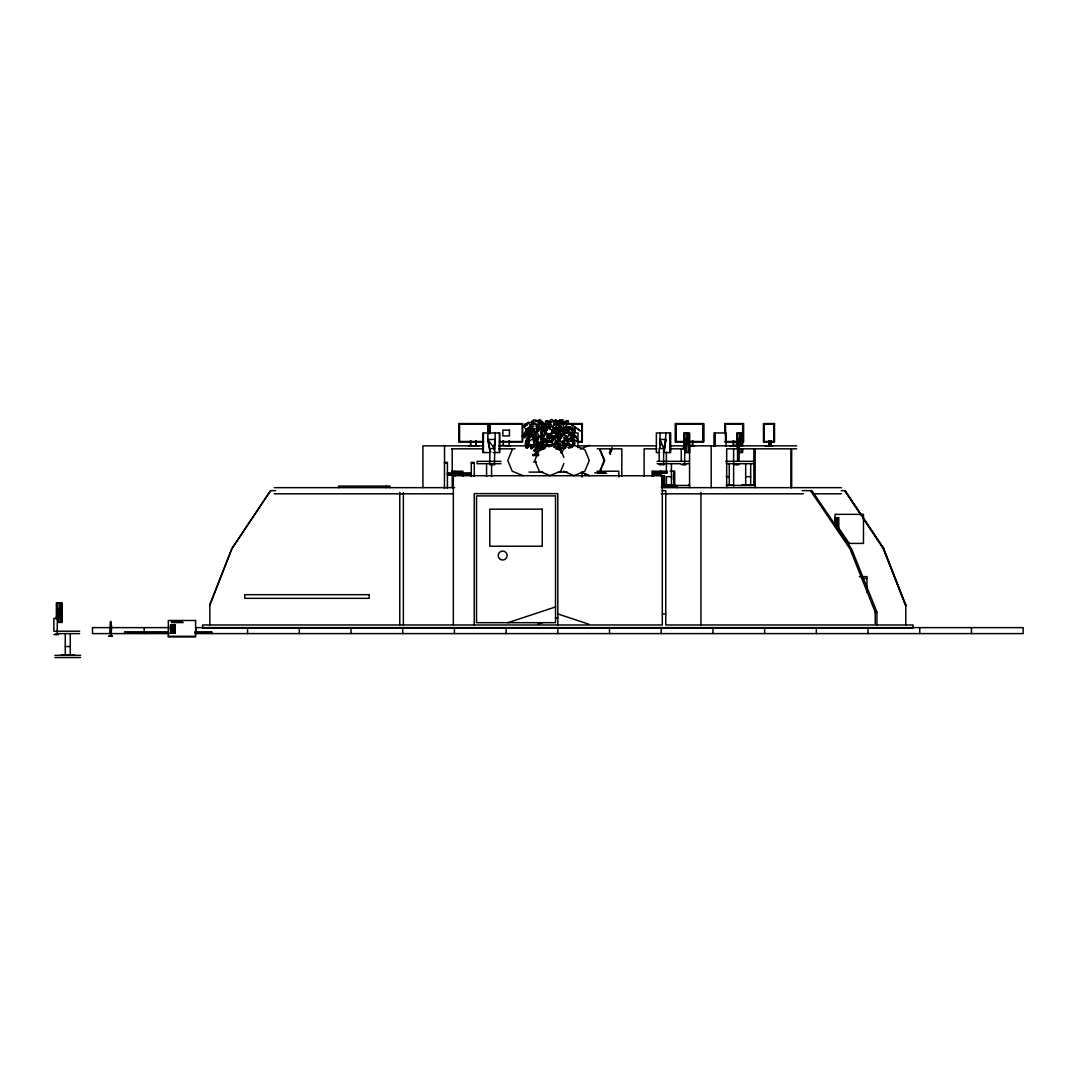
<?xml version="1.0" encoding="UTF-8"?>
<svg xmlns="http://www.w3.org/2000/svg" width="1077" height="1077" viewBox="0 0 1077 1077"><rect width="100%" height="100%" fill="white"/><g stroke="black" fill="none" stroke-linecap="round" stroke-linejoin="round"><path stroke-width="1.5" d="M659.918 448.544L660.026 432.967M487.854 423.988L487.868 439.47L489.82 450.334A3.877 2.544 35 0 0 490.816 451.882M739.037 461.319L739.253 451.128M558.115 424.836L556.499 425.59L554.278 429.198L556.701 428.996L554.52 430.477L554.668 431.46L556.405 430.167L554.924 431.769L556.284 434.381M57.552 602.851L57.148 634.555M684.972 432.967L684.568 464.658M737.624 447.036L737.96 432.967M568.629 441.314L568.077 443.185L573.597 446.228L572.991 441.96L570.096 440.789L572.883 441.678L570.931 439.039L569.208 438.151L565.533 439.349L565.654 440.897L567.956 440.062L566.556 441.005L567.619 442.957L567.633 441.368C569.625 440.385 568.36 444.303 567.337 444.788L565.385 443.859M539.442 420.38L540.008 419.626L542.983 422.521C538.675 420.407 545.824 424.244 545.218 426.734L540.977 424.284L540.291 422.305L540.641 424.096L539.819 423.315L539.483 421.161L538.729 422.305L538.042 420.865L538.379 420.03L539.348 420.488M58.818 621.779A3.877 2.719 29.7 0 0 58.643 620.231L59.531 602.851M685.537 451.128A3.877 1.683 46.8 0 1 685.968 452.542A3.877 2.719 29.7 0 0 686.062 450.334L686.951 432.967M739.428 445.676L739.926 432.967M494.383 464.658L495.218 432.967M541.583 445.111C539.765 444.357 541.96 446.443 543.616 443.185M487.868 439.47L494.383 448.544L494.006 449.553L495.218 439.47L487.868 439.47L489.82 450.334L489.847 448.544L494.585 448.544M556.23 432.577L556.149 433.789L555.355 431.514L556.203 431.985M558.909 431.069C557.832 429.036 559.434 430.06 559.515 428.511L558.398 429.198M56.314 618.736L57.552 609.353L59.531 609.353L58.643 620.231M683.343 448.544L684.972 439.47L686.951 439.47L686.062 450.334M736.601 447.036L737.96 439.47L739.926 439.47L739.051 450.334A3.877 2.719 29.7 0 1 738.957 452.542A3.877 1.683 46.8 0 0 738.526 451.128M552.057 432.564L552.851 431.015L552.326 432.106M572.493 445.232L572.91 442.351M572.21 447.036L572.883 442.499M552.757 420.488L551.316 419.465L549.822 420.865L550.078 422.521L552.178 421.874L550.159 422.763L552.339 426.734L555.678 424.284L554.049 422.305L555.988 424.096L556.19 423.315L553.766 421.161L557.011 422.817M493.791 448.786L495.218 439.47M569.114 433.008L569.289 429.548L568.858 431.069L568.05 429.265L568.777 428.39L567.512 429.158L567.283 427.744L568.831 427.582M664.132 451.128A3.877 3.002 -13.1 0 0 664.307 450.334L666.03 432.967M558.088 430.208L559.003 428.027L560.713 428.606M548.556 446.565L548.705 445.757L546.726 446.134L548.731 445.582L548.718 444.559L547.116 444.357L543.346 446.78L542.754 447.924L545.15 446.336L543.495 447.642L543.535 448.719L545.164 447.036L543.845 448.705M567.458 430.1L562.504 430.1L564.765 431.769L562.49 435.593L561.871 433.964L562.113 435.768L560.39 437.006M660.726 445.676L660.026 439.47L666.03 439.47L664.307 450.334M537.908 447.292L539.469 446.672L541.946 447.467M555.409 438.097L554.453 437.141L551.168 438.702L554.197 438.501L551.087 439.981L550.98 440.964L553.484 439.672L551.182 441.274L553.322 445.366L559.569 437.599M558.721 433.56L558.424 435.162L557.751 436.05L558.169 434.516L554.143 439.645L558.303 432.362L558.182 430.773L557.994 432.052L560.39 429.804L559.125 429.79L560.336 428.511L561.279 428.229L561.454 429.198M545.689 427.582L545.77 426.627L540.641 432.375M541.017 440.789C540.762 441.557 543.346 444.868 546.079 446.228L546.604 443.185L544.437 441.314M559.838 439.82L559.892 438.595L559.784 439.685M59.531 609.353L57.148 618.427L58.198 619.45L57.148 618.427L53.85 618.427L53.85 631.203L79.711 631.203M686.951 439.47L684.568 448.544L685.618 449.553L684.568 448.544L681.27 448.544L681.27 461.319L689.226 461.319M737.947 447.036L739.926 439.47M533.99 445.42L533.721 444.262L529.803 445.582C534.192 445.609 528.915 446.78 529.911 445.084L527.515 447.184M666.03 439.47L663.62 448.544L663.62 464.658M534.757 433.035L534.959 432.321M533.155 420.945L533.546 419.882L536.063 420.084L537.342 421.107L534.986 421.551L537.49 421.269L539.24 424.325L534.219 424.217L533.815 422.494L533.815 424.244L532.927 423.88L533.021 421.753L531.728 423.449L531.836 421.201L533.169 421.067M564.24 446.955L564.792 445.138L562.544 443.536L564.994 444.828M559.771 445.595L557.657 449.23L554.911 445.138L556.432 443.536L554.655 444.828L554.978 442.916L556.728 442.58L555.449 442.203M610.538 454.279L610.053 449.647M545.5 440.062L543.979 442.957M537.356 449.338L535.74 449.176M564.765 435.808L564.671 434.381M494.006 449.553L494.383 448.544M529.372 428.606C529.453 427.475 523.88 431.864 523.745 434.731C526.586 434.664 529.292 429.104 529.79 430.463L529.13 431.46L530.651 429.508L530.086 428.565L531.311 429.4L532.025 427.865L530.019 426.667L528.484 427.542M563.002 441.476L564.294 439.928L563.486 442.055M209.827 605.126L231.972 548.624L270.664 490.641L275.658 490.641M561.157 420.488L558.492 420.865L557.132 422.305L559.932 421.161L556.809 424.096L559.205 422.305L559.852 423.167M539.348 442.216L538.54 444.491L536.534 442.984M529.292 441.96L529.453 440.991L526.276 446.955M549.755 433.614L549.378 434.933L548.597 433.802M512.208 449.742L507.765 460.471L512.208 471.188L522.924 475.63M539.254 449.742L534.811 460.471L539.254 471.188L549.97 475.63L560.7 471.188L563.877 463.527M599.727 471.188L604.17 460.471L599.727 449.742M600.239 471.188L604.682 460.471L600.239 449.742M552.582 436.777L553.093 435.808L554.574 436.091L556.069 437.383L553.928 437.383L555.665 437.733M558.707 431.123C560.578 430.113 556.001 434.475 556.93 436.468C559.003 436.198 561.077 428.727 560.377 432.564L562.248 428.619L561.292 429.104M560.915 438.379L561.655 436.212L560.094 436.091L558.976 437.383L559.69 437.006M568.885 427.475L569.316 426.627L571.066 428.202L571.806 429.898L570.083 429.063L571.9 430.14L572.695 434.098L569.154 431.285L569.194 430.14M564.658 433.587L565.035 432.766L567.31 433.156L565.102 432.604L568.01 431.379L571.214 433.802L571.2 434.933L569.181 433.358L570.433 434.65M542.512 442.216L541.421 444.491L542.216 442.984M540.008 449.419L541.381 449.486M559.138 433.035L558.6 434.004L560.807 433.371L558.492 434.26L557.644 438.231L561.965 435.741L565.425 435.377L566.879 436.858L566.058 438.474L563.621 437.679L565.883 438.702L561.979 442.445L558.546 439.779L561.184 437.962L558.236 439.591L558.209 438.797L561.871 436.858L558.088 437.774M538.379 429.588L542.458 426.465L539.106 428.094L539.873 427.3L543.966 425.375L540.816 426.29L545.137 424.244L545.608 424.863M540.089 436.777L541.758 436.212L549.62 442.445L540.102 436.427L542.404 432.819L540.721 431.015L542.539 432.564L542.902 429.844L542.068 428.619L537.746 428.511L536.602 429.79L539.375 429.804L537.342 430.14L536.709 432.052L538.904 430.773L536.952 432.362L539.496 436.468L539.9 435.741L540.694 436.347M527.326 448.234L530.423 445.03L529.48 445.716M526.168 447.722L528.147 443.791L526.061 446.995L527.259 446.349L525.549 447.561M529.009 444.963L529.426 443.939L527.636 445.339L529.103 441.866M570.204 447.534L570.016 444.639L565.452 444.532L563.917 445.811L566.973 445.609L563.702 447.09L563.85 449.042M556.028 448.84L557.482 445.016L558.398 445.205M526.909 447.655L527.34 446.78L526.707 447.574M557.347 421.067L559.852 422.305M559.744 440.156L560.444 439.106M270.515 490.641L231.824 548.624L209.827 604.736L209.827 624.97M571.631 445.555L572.466 445.676M571.604 424.863L580.53 430.948L570.285 423.88L571.725 424.688M534.515 437.222L535.229 436.252L536.965 436.548M534.609 454.09L535.229 453.229L536.965 453.511M559.569 440.399L556.54 444.047L557.051 441.772L555.315 440.143L557.105 441.476L557.873 438.756L557.146 437.531L555.422 438.002M545.743 447.157L544.41 448.719M527.488 428.35L526.088 430.194L528.888 428.754L525.307 435.875L529.17 428.511M541.839 441.96L539.038 446.228L541.677 444.666L543.629 448.84M571.214 434.3L573.987 434.475L575.966 436.023L572.776 434.973L577.137 438.083L574.014 436.225L577.07 438.312L577.326 439.793L576.626 441.355L574.135 439.483M540.304 427.582L543.158 429.158L541.408 428.094L546.658 434.098L542.175 430.14M558.209 445.111L559.515 444.532C558.519 445.905 558.707 445.461 558.519 448.072L558.182 446.78L558.546 448.584M610.04 454.117L610.538 450.886M526.922 447.79L529.574 444.505L528.901 444.855M544.02 441.355L548.691 437.087L546.685 435.916L548.92 436.804L550.078 434.973L549.485 433.506M534.38 433.856L532.859 435.579L532.832 434.543M562.194 451.748L563.648 449.284L562.45 447.507L563.594 448.113L566.071 446.672M532.28 434.664L532.617 435.835C527.986 438.379 528.026 441.408 525.509 445.366C524.068 443.455 528.551 437.639 525.63 441.476L526.99 437.908L528.592 437.141L529.265 438.702L528.107 438.501L528.376 440.964L528.82 436.306L531.23 434.516L528.834 436.05L531.365 433.91M572.331 437.127L573.166 437.033L574.512 440.601C571.577 436.764 576.087 442.566 574.62 444.491L571.981 440.399L572.237 438.797L571.752 440.076L571.322 438.177L572.089 437.841L570.864 437.827L570.891 436.548L572.156 437.222M558.6 432.321L555.719 436.468C554.561 434.596 558.882 428.727 556.069 432.564L558.209 429.104M537.329 453.511L536.104 454.79L538.19 454.319M567.956 429.938L568.481 431.796L572.075 434.731L575.01 431.689L572.035 429.615L575.28 431.46L574.122 429.508L571.12 428.35L575.091 429.4L570.823 427.071L566.744 426.882L566.112 428.35L567.229 430.194L567.996 429.561M571.685 447.157L568.4 443.361M527.501 447.372L529.547 445.757M541.071 437.181L545.124 434.973L541.179 436.023L542.983 434.475L545.447 433.694L546.766 434.3M563.661 448.382L566.139 446.78L564.765 447.238L565.169 448.463M557.253 422.117L558.155 421.255L553.538 424.513L560.471 419.788L555.409 423.449L557.078 422.305M555.799 441.732L554.938 442.566L556.944 440.843L555.53 442.068M558.6 439.685L552.097 445.582L559.771 438.393M530.88 448.382L533.357 447.022L530.786 448.072L532.119 446.161L534.219 445.824L531.54 445.811L533.142 444.532L534.932 444.249L535.673 445.205M560.686 428.511L563.54 427.919L564.873 429.198L561.952 429.211L564.133 429.548L564.981 431.46L562.544 430.167M540.291 450.173L542.418 448.651M529.615 432.442L530.84 431.379L521.982 435.808L524.701 435.714L527.218 433.991L524.889 435.727L525.832 435.377L528.605 433.25L527.03 434.933L529.696 432.564M557.469 428.606L558.869 428.027L559.757 429.252M531.109 448.705L532.482 446.982L531.5 448.719L532.563 448.355M559.501 432.348L561.709 430.948L564.402 432.348L564.16 433.789L562.49 432.846L563.473 433.829L562.49 435.875L559.259 432.55M559.084 422.682L556.688 425.321L558.438 424.419M536.804 452.475L534.919 450.065L535.606 449.54L538.527 448.355L541.246 449.849M547.103 421.336L547.87 420.609L549.607 422.507L547.735 421.861L549.378 423.665L549.23 424.553L547.924 423.032L549.028 424.809L546.766 428.148L542.512 422.372M533.788 450.967L535.983 448.84L535.054 447.036L536.211 448.584L537.477 446.807L537.261 444.639L535.579 445.111M559.973 450.509L561.588 448.355L557.28 449.419M559.219 422.48L556.984 424.284L557.334 425.523C561.13 429.279 560.955 419.438 562.436 422.521L563.069 419.626L561.104 420.38M560.727 424.513L560.592 423.705M553.053 443.939L549.364 445.339L549.068 446.78L551.33 445.636L550.751 446.309M534.152 438.312L528.551 441.355L528.282 437.087L530.274 436.333M542.754 448.517L543.373 447.857L541.246 449.001L544.733 447.292M528.901 431.877C534.125 427.179 523.059 441.193 523.947 437.006L526.761 433.789L524.378 435.593L524.889 434.812L527.797 432.644L525.522 433.789L528.995 431.985M540.641 433.371L544.437 429.36L543.697 431.069L544.518 430.235L545.608 428.094L545.595 429.158L546.483 427.004L545.608 427.475M565.452 446.497L564.671 446.995L564.348 445.339L565.775 443.939L570.137 445.339L571.079 446.78L569.746 445.999M544.625 447.184L545.622 446.551M541.273 429.319C544.154 429.44 544.248 424.634 544.841 426.977L547.681 424.082L545.514 424.688M566.812 421.242L568.158 420.555L568.454 422.372L567.525 424.096L566.489 422.965L567.35 424.338L564.133 428.148L563.163 424.809L565.115 423.032L563.056 424.553L563.284 423.665L565.829 421.861L563.554 422.507L566.219 420.609L566.812 421.336M570.298 435.377L569.895 435.095C568.023 432.2 570.298 438.043 566.098 435.875M541.771 437.074L544.195 436.225L541.987 437.558M546.524 438.258L548.987 437.679L546.981 438.245M531.351 433.439L530.113 434.004L531.728 432.644L533.438 432.725M529.844 422.696L532.038 421.794L532.805 423.49L531.446 425.321L529.534 424.419L531.203 425.59L526.222 429.858L524.122 426.815L527.205 424.742L523.907 426.6L524.176 425.698L528.255 423.49L524.459 424.526L528.753 422.197L529.911 422.817M546.726 434.193L548.166 433.573M580.315 449.109L589.509 445.299M550.926 441.085L547.601 442.445L546.147 439.874L546.187 440.897L546.995 438.568M530.436 435.916L528.349 436.804L529.036 434.973L531.728 433.277M507.94 622.681L555.53 606.943M537.733 624.202L542.364 622.681M555.53 618.319L557.819 617.888M552.77 420.38L555.651 420.865L558.357 424.176M532.186 429.319L531.163 427.219L533.923 426.182L531.096 426.977L530.974 425.375L533.115 423.88L538.554 424.93L539.523 426.29L536.05 425.563L538.473 426.384L538.567 428.094L536.131 426.654L538.163 428.296M548.664 435.377L551.882 435.741M568.818 429.71L569.518 429.292M558.142 437.787L558.963 437.612M533.707 434.973L536.4 436.023L536.198 434.475L534.636 433.694M556.58 427.636L555.099 427.919L554.413 429.858L559.434 426.815L560.04 424.742L559.838 426.6L560.767 425.698L560.915 423.49L562.006 424.526L562.167 422.197M560.754 452.838L561.952 452.838M536.898 438.056L535.834 437.612L537.329 436.091L540.142 436.683M536.898 455.019L535.834 454.588L538.567 454.79M549.27 423.571L549.337 428.565M555.934 423.571L564.2 423.571M567.431 423.571L582.361 423.571L582.294 441.92M459.34 423.988L488.11 423.988L488.029 433.533M549.714 423.988L549.741 428.767M554.547 423.988L557.805 423.988M560.982 423.988L581.93 423.988L581.917 441.489L577.07 441.489M675.642 423.988L703.294 423.988L703.294 441.489L688.513 441.489M763.606 423.988L774.121 423.988L774.121 441.489L763.606 441.489M568.104 432.967L570.945 432.967M573.341 432.967L578.026 432.967L578.026 447.655M742.645 432.967L736.762 432.967L736.762 446.013M565.721 439.47L571.82 439.47M459.34 441.489L483.075 441.489M499.647 441.489L522.251 441.489L522.251 423.988L489.968 423.988L489.968 433.533M675.642 441.489L683.976 441.489M725.09 441.489L737.893 441.489M742.699 441.489L743.143 423.988L725.09 423.988L725.09 433.533M483.613 441.92L458.842 441.92L458.842 423.571L488.487 423.571L488.487 433.573M499.472 441.92L522.682 441.92L522.655 423.571L489.537 423.571L489.537 433.573M552.636 441.92L549.27 441.92L549.27 435.243M577.339 441.92L582.361 441.92M685.187 441.92L675.279 441.92L675.279 423.571L703.793 423.571L703.793 441.92L688.499 441.92M724.848 441.92L738.001 441.92M501.653 445.326L510.633 445.851M688.97 445.326L694.692 445.851M737.422 445.326L729.721 445.851M482.846 445.851L422.924 445.851L422.924 487.652M498.759 445.851L531.096 445.851M536.104 445.851L544.679 445.851M577.514 445.851L656.041 445.851M670.634 445.851L684.541 445.851M688.97 445.851L796.63 445.851M451.573 448.84L482.846 448.84M498.759 448.84L515.129 448.84M539.752 448.84L543.037 448.84M597.223 448.84L621.819 448.84L621.819 476.33M656.849 448.84L644.113 448.84L644.113 476.33M671.038 448.84L682.858 448.84M796.63 448.84L791.662 448.84L791.662 487.652M539.119 450.671L539.967 450.671M489.995 452.542L482.981 452.542L482.981 432.967L499.755 432.967L499.755 452.542L493.212 452.542M659.703 452.542L656.364 452.542L656.364 432.967L670.675 432.967L670.675 452.542L663.526 452.542M685.578 452.542L689.657 452.542L689.657 432.967L683.774 432.967L683.774 449.284M738.257 452.542L742.645 452.542L742.645 449.284M532.644 454.561L538.675 454.561M532.644 455.571L538.675 455.571M501.007 461.319L477.124 461.319L477.124 463.702L501.007 463.702M657.078 461.319L680.772 461.319M725.683 461.319L754.142 461.319M533.425 461.898L536.319 461.898M444.424 462.37L447.413 462.37L447.413 488.379M444.424 463.15L447.413 463.15M471.295 463.15L474.27 463.15M657.078 463.702L680.772 463.702M683.249 463.702L689.226 463.702M726.248 463.702L754.142 463.702M494.585 464.658L489.806 464.658L489.847 448.544M659.205 464.658L663.944 464.658M681.27 464.658L686.049 464.658M734.258 464.658L739.037 464.658M451.64 471.228L462.935 471.228L462.935 476.155M596.914 471.228L618.804 471.228L618.804 477.003M667.175 471.228L652.056 471.228L652.056 476.155M670.15 471.228L674.7 471.228L674.7 486.01M453.188 472.13L460.916 472.13M529.076 472.116L542.862 472.116M558.29 472.116L567.296 472.116M597.802 472.13L605.436 472.13L605.436 472.843L594.746 472.843M661.48 472.13L667.363 472.13M455.409 472.709L462.356 472.709M660.605 472.709L652.972 472.709L652.972 475.886M661.48 472.843L667.363 472.843M447.413 473.072L471.295 473.072M598.004 473.315L606.391 473.315M662.409 473.315L665.976 473.315M447.413 473.557L471.295 473.557M660.659 474.217L652.756 474.217L652.756 471.228M447.413 474.62L471.295 474.62M673.515 474.432L673.515 479.561M447.413 475.119L471.295 475.119M671.429 476.667L666.434 476.667L666.434 485.027M726.248 476.667L729.264 476.667M745.674 476.667L750.682 476.667M661.924 483.869L664.522 483.869L664.522 475.751L453.336 475.711L453.336 624.97M662.517 485.027L675.333 485.027M688.741 485.027L689.603 485.027M726.248 485.027L733.181 485.027M741.73 485.027L754.627 485.027M662.517 485.444L681.687 485.444M682.333 485.444L689.603 485.444M727.338 485.444L754.627 485.444M661.601 486.09L677.285 486.09L677.285 487.652M661.601 486.575L676.518 486.575M661.601 487.167L676.518 487.167L676.518 486.09M274.231 487.652L454.642 487.652M661.238 487.652L841.406 487.652M662.301 490.641L665.761 490.641L665.761 624.97L875.211 624.97L875.211 612.126L849.995 548.893L810.442 490.641M802.15 490.641L811.896 490.641L851.611 548.893L876.934 612.126L876.934 624.97M841.177 490.641L845.122 490.641L883.813 548.624M274.231 493.805L452.73 493.805M661.238 493.805L803.415 493.805M813.404 493.805L841.406 493.805M835.038 517.674L838.795 517.674L838.795 529.009M848.703 543.414L863.471 543.414L863.471 514.348L835.038 514.348L835.038 524.728M859.365 576.612L866.945 576.612L866.945 592.215M863.431 578.403L866.945 578.403M875.211 612.126L876.934 612.126M662.301 613.944L665.761 613.944M58.548 622.439L62.237 622.439L62.237 602.851L56.354 602.851L56.354 619.167M171.458 622.573L183.198 622.573M876.665 624.97L913.04 624.97L913.04 627.945L202.584 627.945L202.584 624.97L662.301 624.97L662.301 475.711M110.756 625.71L111.537 625.71L111.537 629.587L110.756 629.587M169.21 627.622L92.487 627.622L92.487 633.599L169.21 633.599M168.268 632.051L124.569 632.051L124.569 633.599M194.789 632.051L211.981 632.051L211.981 633.599M125.188 632.522L168.268 632.522M194.789 632.522L211.361 632.522M168.268 633.114L125.188 633.114L125.188 632.051M194.789 633.114L211.361 633.114L211.361 632.051M57.148 633.599L79.711 633.599M195.166 633.599L1023.15 633.599L1023.15 627.622L195.893 627.622L195.893 633.599M53.85 634.555L58.629 634.555M168.322 636.292L194.91 636.305M65.266 646.55L70.274 646.55M61.322 654.91L74.219 654.91M54.914 655.328L80.627 655.328M54.914 657.535L80.627 657.535M547.695 446.04L548.853 446.161M609.299 452.542L610.376 452.703L611.951 449.823L611.884 447.426M547.547 445.339L549.593 445.811L546.658 444.249M537.113 437.464C534.677 436.575 542.175 437.316 536.844 437.733L536.117 439.631L538.419 438.352L536.333 439.954L538.783 444.047L541.933 440.399L540.277 438.595L542.068 440.156L542.768 438.379C543.548 437.02 539.24 434.246 540.816 436.172M552.595 428.229L554.17 428.511L555.719 429.79L553.416 429.804L556.23 431.069M552.057 431.365L554.588 432.604L552.299 433.048L555.745 433.587M557.159 435.808L552.057 435.714L551.303 433.991L551.653 435.727L546.833 433.169L545.339 431.689L547.641 429.615L544.922 431.46L544.612 430.571L548.045 428.35L544.141 429.4L545.393 427.865L551.491 426.667L552.999 427.542L553.241 430.194L550.266 429.292L553.134 430.463L550.037 434.65L550.549 433.358M537.41 449.163L534.313 449.419L534.219 450.765L536.885 450.038L535.202 450.859L536.09 452.569L535.834 451.694L537.423 451.128L536.561 452.771M541.314 445.339L542.364 448.382M542.404 449.109L539.456 447.965L541.543 448.247M543.037 440.574L543.952 440.843M567.848 440.614L566.044 439.672L567.875 440.035M534.609 437.127L532.967 436.656L532.671 437.881L534.111 440.601L535.188 439.053L534.34 440.856L535.404 442.095M557.819 613.944L588.85 624.202M545.635 445.111L543.643 445.016L543.266 447.534M553.026 437.114L551.195 437.047L553.403 437.868L553.147 439.591L553.053 438.702L551.047 438.137L552.703 439.779M552.716 436.683L551.276 436.212L551.222 437.437L552.811 440.156L553.605 438.81L553.295 440.722M556.594 431.123L556.297 431.877M574.108 445.299L584.838 449.742L589.281 460.471L584.838 471.188L574.108 475.63L563.392 471.188M581.849 472.466L589.509 475.63M581.338 472.466L588.998 475.63M536.534 446.551L537.935 447.184M571.308 434.193L569.087 433.506L571.079 436.804C573.193 434.421 570.137 437.666 572.735 438.42M544.706 441.947L543.535 441.099L546.685 442.957L542.31 439.847L545.527 440.897L543.548 439.349M559.623 450.051L557.724 447.44M559.394 422.453L558.492 421.753L559.771 422.521M540.385 427.475L539.133 426.627L540.896 428.888M571.241 447.184L570.514 446.672L570.985 447.467M559.421 424.836L564.308 429.858L559.677 425.698M553.605 444.101L555.463 446.995L553.228 446.538L555.49 447.238L555.611 448.463M571.712 445.42L569.706 444.343L572.412 447.372M558.411 435.768L560.107 437.006M557.428 420.945L555.382 419.868L558.923 423.813M737.557 448.544L738.593 449.553L737.557 448.544L737.557 461.319M569.073 448.126L568.01 447.036L569.1 447.709M547.062 421.242L546.079 420.555L545.352 421.538L545.231 424.096L546.658 422.965L545.352 424.661M558.155 447.534L559.273 448.57L558.182 446.013M566.435 437.424L568.023 438.702L565.223 438.716L568.373 439.981M534.152 437.558L533.115 436.441L534.811 437.074L534.623 438.083L535.39 436.131L533.586 435.189M559.353 424.701L560.067 425.321M560.807 447.722L559.057 445.595L560.646 443.791L558.896 445.339L558.559 441.772L563.513 441.287L564.86 442.566L561.938 442.58L564.913 443.845M556.607 432.362L554.251 430.773L556.661 432.052M558.276 423.49L556.405 421.794L557.132 422.696M560.444 423.153L561.279 424.244L560.713 423.611M541.058 420.838L541.744 421.538M542.121 422.709L542.902 423.665M543.4 424.136L547.224 428.148L545.527 425.577M558.344 447.467L558.909 448.382M560.619 450.994L561.292 451.896M835.038 520.043L837.125 522.91M543.171 423.773L542.593 423.032L542.929 423.638M835.038 522.574L849.255 543.414M844.96 490.641L861.546 515.493M863.391 518.252L883.652 548.624L905.797 605.126M844.543 490.641L861.358 515.6M863.054 518.374L883.571 548.893L905.797 605.624M558.263 447.143L558.761 448.072L558.276 447.09M559.367 450.078L558.357 448.126M570.285 446.807L570.783 447.79M556.742 429.009L557.132 429.844M560.7 449.742L563.877 457.402M660.026 439.47L664.226 449.553L663.62 448.544L659.205 448.544L659.205 461.319M883.409 548.893L905.797 606.014M563.958 448.14L562.207 446.538L564.133 446.982L563.459 445.622L560.471 445.03L559.771 448.57L561.171 447.642L559.825 448.826L560.134 450.051M533.25 430.262L533.492 430.948M559.771 432.092L559.273 433.439M737.96 439.47L738.001 444.128M684.972 439.47L684.999 442.58M57.552 609.353L57.606 615.573M971.441 627.622L971.441 633.599M919.745 627.622L919.745 633.599M905.797 604.736L905.797 624.97M868.035 627.622L868.035 633.599M837.125 517.674L837.125 526.088M836.829 517.674L836.829 525.778M816.339 627.622L816.339 633.599M790.962 487.652L790.962 448.84L726.679 448.84L726.679 487.652M773.744 423.571L773.744 441.92M772.882 445.851L765.235 445.851M771.078 440.614L771.078 445.326M770.634 440.614L770.634 445.326M769.234 440.614L769.234 445.326M768.803 440.614L768.803 445.326M764.63 627.622L764.63 633.599M764.118 423.988L764.118 441.489M763.768 423.988L763.768 441.489M755.139 448.84L755.139 487.652M753.887 448.84L753.887 484.421M750.682 463.702L750.682 485.027M745.674 463.702L745.674 485.027M742.928 423.571L742.928 441.92L743.615 441.92L743.615 423.571L724.848 423.571L724.848 433.573M742.699 423.988L742.645 446.013M741.151 432.967L741.151 446.013M741.151 449.284L741.151 452.542M737.557 463.702L737.557 464.658M736.883 440.614L736.883 445.326M736.493 440.614L736.493 445.326M736.331 463.702L736.331 464.658M733.652 440.614L733.652 445.326M733.612 448.84L733.612 486.037M733.262 440.614L733.262 445.326M729.264 463.702L729.264 485.027M726.046 446.013L726.046 432.967L713.997 432.967L713.997 446.013M725.535 423.988L725.535 441.489M725.238 423.988L725.238 433.533M715.182 432.967L715.182 446.013M712.934 627.622L712.934 633.599M711.197 445.851L711.197 487.652M703.362 423.571L703.362 441.92M703.106 423.988L703.012 441.489M700.952 492.31L700.952 624.97M692.713 440.614L692.713 445.326M692.471 440.614L692.471 445.326M689.576 445.851L689.576 487.652M688.163 432.967L688.163 452.542M683.343 463.702L683.343 464.658M675.925 423.988L675.925 441.489M675.71 423.571L675.71 441.92M673.704 471.228L673.704 485.444M671.429 463.702L671.429 485.027M669.732 432.967L669.732 452.542M666.825 472.13L666.825 472.843M666.394 452.071L666.394 471.484M664.321 475.751L664.321 483.869M664.199 475.751L664.078 483.869L663.957 475.751M663.836 475.751L663.715 483.869M663.594 475.751L663.486 483.869M663.365 475.751L663.244 483.869L663.001 475.751M662.88 475.751L662.759 483.869L662.53 475.751M662.678 472.13L662.678 472.843M662.14 475.751L662.167 483.869M662.018 472.13L662.018 472.843M661.924 475.751L662.045 483.869M661.224 627.622L661.224 633.599M661.049 471.228L661.049 476.155M660.659 471.228L660.605 475.886M660.416 472.709L660.416 475.886M659.918 463.702L659.918 464.658M653.16 472.709L653.16 475.886M609.515 627.622L609.515 633.599M582.038 472.116L582.038 477.124M557.819 624.97L557.819 493.616L474.23 493.616L474.23 624.97M557.819 627.622L557.819 633.599M549.755 435.135L549.741 438.312M509.125 440.614L509.152 445.326M506.109 627.622L506.109 633.599M503.201 440.614L503.228 445.326M499.338 432.967L499.338 452.542M491.57 463.702L491.57 476.667M486.562 463.702L486.562 476.667M483.385 432.967L483.385 452.542M478.767 445.851L468.562 445.851M475.953 440.614L475.953 445.326M475.738 440.614L475.738 445.326M474.27 476.599L474.27 462.37L471.295 462.37L471.295 476.599M470.716 440.614L470.716 445.326M470.501 440.614L470.501 445.326M459.516 423.988L459.596 441.489M459.219 423.571L459.219 441.92M454.804 471.228L454.804 476.155M454.413 627.622L454.413 633.599M452.219 448.84L452.219 487.652M444.545 445.851L444.424 488.379M403.363 492.674L403.363 624.97M402.704 627.622L402.704 633.599M399.769 492.31L399.769 624.97M389.941 487.652L389.941 486.09L338.609 486.09L338.609 487.652M386.347 486.09L386.347 487.652M351.008 627.622L351.008 633.599M299.298 627.622L299.298 633.599M247.589 627.622L247.589 633.599M175.012 625.01L175.012 633.128M174.784 625.01L174.784 633.128M174.541 625.01L174.541 633.128M174.299 625.01L174.299 633.128M174.057 625.01L174.057 633.128M173.828 625.01L173.828 633.128M173.585 625.01L173.585 633.128M173.343 625.01L173.343 633.128M173.101 625.01L173.101 633.128M172.872 625.01L172.872 633.128M172.63 625.01L172.63 633.128M172.387 625.01L172.387 633.128M172.145 625.01L172.145 633.128M171.916 625.01L171.916 633.128M171.674 625.01L171.674 633.128M171.431 625.01L171.431 633.128M171.189 625.01L171.189 633.128M170.96 625.01L170.96 633.128M170.718 625.01L170.718 633.128M144.183 627.622L144.183 633.599M111.308 629.587L111.308 636.224M110.998 629.587L110.998 636.224M110.756 633.599L110.756 621.362L110.217 633.599M110.339 621.644L110.339 633.438M70.274 633.599L70.274 654.91M65.266 633.599L65.266 654.91M60.743 602.851L60.743 622.439M55.923 633.599L55.923 634.555M57.633 620.231A3.877 1.683 46.8 0 1 58.118 621.025M530.88 432.362L531.769 436.468L535.983 432.819L535.054 431.015L536.211 432.564L537.531 429.009L533.142 428.511L531.54 429.79L534.219 429.804L532.119 430.14L530.786 432.052L533.357 431.015L530.88 432.362M537.827 439.685L537.773 441.382L536.238 440.547L537.733 441.637L536.481 445.582L533.95 442.768L534.959 440.843L533.721 442.566L533.519 441.732L535.067 439.685L533.209 440.655L534.852 438.501L536.669 438.124L537.827 439.685M558.276 439.591L556.89 440.749L558.276 439.591M556.594 422.494L554.116 424.244L556.594 422.494M774.511 423.571L763.472 423.571L763.472 441.92L774.511 441.92L774.511 423.571M509.461 430.1L502.851 430.1L502.851 435.916L509.461 435.916L509.461 430.1M657.212 473.382L653.968 473.382L653.968 474.58L657.212 474.58L657.212 473.382M555.53 495.905L476.519 495.905L476.519 622.681L555.53 622.681L555.53 495.905M542.256 509.179L489.793 509.179L489.793 546.227L542.256 546.227L542.256 509.179M369.209 594.692L244.748 594.692L244.748 598.327L369.209 598.327L369.209 594.692M195.61 620.487L168.322 620.487L168.322 636.911L195.61 636.911L195.61 620.487M182.242 621.389L171.553 621.389L171.553 622.102L182.242 622.102L182.242 621.389M175.255 625.01L170.476 625.01L170.476 633.128L175.255 633.128L175.255 625.01M112.264 635.861L108.804 636.224L112.264 635.861M500.428 559.421A4.483 4.483 0 0 0 507.146 555.544A4.483 4.483 0 0 0 500.428 551.666A4.483 4.483 0 0 0 500.428 559.421"/></g></svg>
